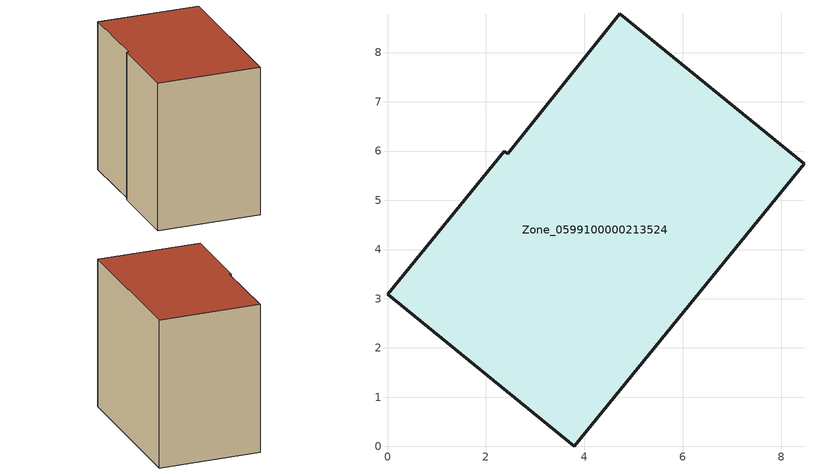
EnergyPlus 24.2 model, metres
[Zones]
Zone_0599100000213524
 floor ground (C_G): 2.44,5.94 4.72,8.79 8.46,5.74 3.79,0 0,3.09 2.37,6 z0
 wall outside (C_F): 0,3.09 3.79,0 8.46,5.74 4.72,8.79 2.44,5.94 2.37,6 0,3.09 z0:7.16
 roof outside (C_R): 4.72,8.79 2.44,5.94 2.37,6 0,3.09 3.79,0 8.46,5.74 z7.16
[BUILDING]
Pand.0599100000213524: North Axis=0; Terrain=City; Loads Convergence Tolerance Value=0.04; Temperature Convergence Tolerance Value=0.4; Solar Distribution=FullExterior; Maximum Number of Warmup Days=25; Minimum Number of Warmup Days=1
[Site:Location]
Rotterdam.The.Hague.AP_ZH_NLD Design_Conditions: Latitude=51.96; Longitude=4.45; Time Zone=1; Elevation=-4.5
[SITE:GROUNDTEMPERATURE:BUILDINGSURFACE]
18, 18, 18, 18, 18, 18, 18, 18, 18, 18, 18, 18
[MATERIAL] Thermal Absorptance=0.9; Solar Absorptance=0.7; Visible Absorptance=0.7
Name | Roughness | Thickness | Conductivity | Density | Specific Heat
G.TC.1946-1964 | MediumSmooth | 0.15 | 1 | 540 | 1210
F.TC.1946-1964 | Rough | 0.3 | 0.857143 | 1920 | 840
R.TC.1946-1964 | MediumRough | 0.2 | 0.235294 | 1500 | 1000
[CONSTRUCTION]
C_G: G.TC.1946-1964
C_F: F.TC.1946-1964
C_R: R.TC.1946-1964
[ZONE]
Zone_0599100000213524: Type=1; Multiplier=1; Ceiling Height=Autocalculate; Volume=Autocalculate; Floor Area=autocalculate; Part of Total Floor Area=Yes
[ZONEINFILTRATION:DESIGNFLOWRATE]
Infil_Zone_0599100000213524: Zone or ZoneList or Space or SpaceList=Zone_0599100000213524; Schedule=AlwaysOn; Design Flow Rate Calculation Method=Flow/Area; Flow Rate per Floor Area=0.003; Constant Term Coefficient=1; Temperature Term Coefficient=0; Velocity Term Coefficient=0; Velocity Squared Term Coefficient=0
[HVACTEMPLATE:ZONE:IDEALLOADSAIRSYSTEM]
Zone_0599100000213524: Maximum Heating Supply Air Temperature=50; Minimum Cooling Supply Air Temperature=13; Maximum Heating Supply Air Humidity Ratio=0.0156; Minimum Cooling Supply Air Humidity Ratio=0.0077; Heating Limit=NoLimit; Cooling Limit=NoLimit; Dehumidification Control Type=ConstantSensibleHeatRatio; Cooling Sensible Heat Ratio=0.7; Dehumidification Setpoint=60; Humidification Control Type=None; Humidification Setpoint=30; Outdoor Air Method=None; Outdoor Air Flow Rate per Person=0.00944; Outdoor Air Flow Rate per Zone Floor Area=0; Outdoor Air Flow Rate per Zone=0; Demand Controlled Ventilation Type=None; Outdoor Air Economizer Type=NoEconomizer; Heat Recovery Type=None; Sensible Heat Recovery Effectiveness=0.7; Latent Heat Recovery Effectiveness=0.65
[ZONECONTROL:THERMOSTAT]
ThermostatControl_Zone_0599100000213524: Zone or ZoneList=Zone_0599100000213524; Control Type Schedule=DualSetpointControlType; Control 1=Thermostat_Zone_0599100000213524; Temperature Difference Between Cutout And Setpoint=0
[THERMOSTATSETPOINT:DUALSETPOINT]
Thermostat_Zone_0599100000213524: Heating Setpoint Temperature Schedule=HeatingSetpoint_Zone_0599100000213524; Cooling Setpoint Temperature Schedule=CoolingSetpoint_Zone_0599100000213524
[SCHEDULE:COMPACT]
HeatingSetpoint_Zone_0599100000213524: Through: 12/31, For: AllDays, Until: 24:00, 21
CoolingSetpoint_Zone_0599100000213524: Through: 12/31, For: AllDays, Until: 24:00, 24
DualSetpointControlType: Through: 12/31, For: AllDays, Until: 24:00, 4
AlwaysOn: Through: 12/31, For: AllDays, Until: 24:00, 1
